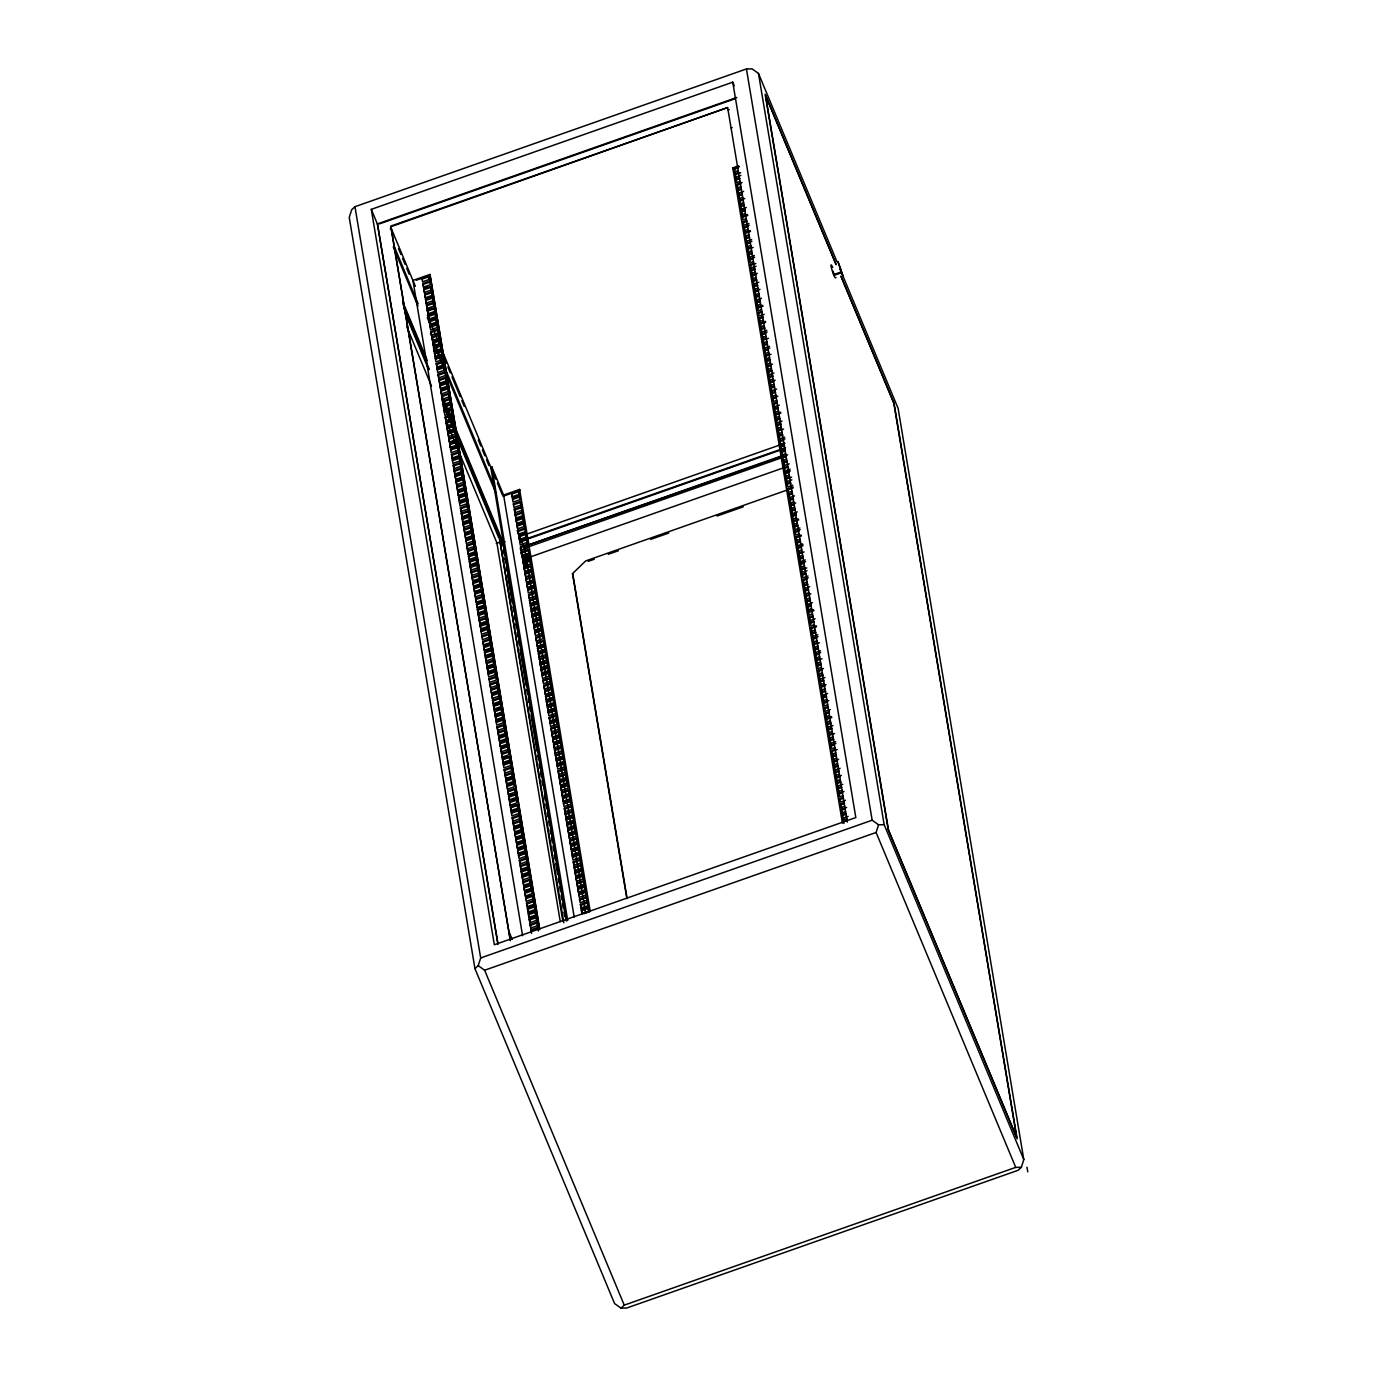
<?xml version="1.0" encoding="UTF-8"?>
<svg xmlns="http://www.w3.org/2000/svg" width="1377" height="1377" viewBox="0 0 1377 1377"><rect width="100%" height="100%" fill="white"/><g stroke="black" fill="none" stroke-linecap="round" stroke-linejoin="round"><path stroke-width="1.5" d="M840.263 269.617L898.097 408.332L1023.799 1159.589L1021.338 1167.283L1018.102 1170.295L626.621 1308.047L620.993 1308.15L614.59 1303.571L474.962 968.668L478.215 965.656L480.676 957.962L354.956 206.705L746.437 68.953L752.049 68.85L758.469 73.429L836.958 261.682M1021.338 1167.283L1015.727 1167.386L876.099 832.483L878.56 824.789L884.172 824.685L1023.799 1159.589M626.673 897.511L572.471 573.658L585.673 560.921L793.1 487.94M354.956 206.705L351.703 209.717L349.242 217.411L474.962 968.668M620.993 1308.15L624.246 1305.138L1015.727 1167.386M732.753 82.172L855.823 817.559L494.343 944.76L371.291 209.356L732.753 82.172L734.268 85.822M736.815 97.474L377.367 223.952L497.94 944.502M379.622 223.814L735.043 98.765M510.196 940.061L390.724 226.121L727.641 107.561L390.965 226.706L510.437 940.646M390.242 228.857L391.275 228.496L415.355 286.261M728.192 109.953L729.208 109.592M731.204 127.975L732.237 127.613M539.629 928.425L429.968 274.436L412.928 280.426L522.572 935.672M842.431 823.119L732.788 167.874L738.468 165.877M429.349 279.393L422.532 281.786L421.93 278.188L428.746 275.779L429.727 280.254L428.746 275.779M738.313 170.679L734.905 171.867L735.266 172.745L734.302 168.269L739.415 166.462M416.319 280.237L430.33 275.314M739.156 166.634L733.149 168.751L732.788 167.874M429.125 276.657L422.291 279.049L421.93 278.188M738.072 167.942L734.664 169.147L734.302 168.269M423.789 288L422.825 283.524L429.641 281.115L430.02 281.992L423.187 284.402L423.789 288L427.214 286.795M740.912 175.413L735.8 177.22L736.161 178.098L735.198 173.605L738.606 172.418M740.671 172.693L735.559 174.483L735.198 173.605M423.428 287.122L430.244 284.729L429.641 281.115M431.139 290.065L424.323 292.475L423.72 288.86L430.536 286.468L431.517 290.943L430.536 286.468M740.103 181.351L736.695 182.556L736.093 178.941L739.501 177.753M424.684 293.335L424.082 289.738L430.898 287.345M739.862 178.631L736.454 179.819L736.093 178.941M431.431 291.804L424.615 294.196L425.218 297.811L432.034 295.401L431.431 291.804L432.395 296.279L427.283 298.086M737.952 188.769L736.988 184.294L742.1 182.487M431.793 292.681L424.977 295.074L425.579 298.689M740.757 183.967L737.349 185.172L736.988 184.294M737.59 187.892L740.998 186.704M425.51 299.549L426.474 304.024L425.51 299.549L432.326 297.139L433.29 301.632M738.847 194.105L737.883 189.63L741.291 188.425M425.872 300.427L432.688 298.017M741.652 189.303L738.244 190.508L737.883 189.63M426.113 303.147L432.929 300.754L432.326 297.139M738.485 193.245L743.597 191.437M430.777 308.173L427.369 309.36L426.405 304.885L433.221 302.492L434.185 306.968M739.742 199.458L738.76 194.966L742.186 193.778M427.369 309.36L426.767 305.763L433.583 303.353M742.547 194.656L739.139 195.844L738.76 194.966M427.008 308.482L433.824 306.09L433.221 302.492M739.363 198.581L742.788 197.376M427.3 310.221L434.116 307.828L434.478 308.706L435.08 312.304L428.264 314.713L427.3 310.221L428.264 314.713M743.683 202.712L740.258 203.916L740.637 204.794L739.656 200.319L744.785 198.512M427.662 311.099L434.478 308.706M743.442 199.992L740.034 201.197L739.656 200.319M427.903 313.836L434.719 311.426L434.116 307.828M434.271 318.242L429.159 320.049L428.195 315.574L435.012 313.164L435.975 317.657L435.012 313.164M744.94 208.943L741.532 210.13L740.551 205.655L743.959 204.45M429.159 320.049L428.557 316.452L435.373 314.042M744.337 205.328L740.912 206.533L740.551 205.655M428.798 319.171L435.614 316.779M746.282 207.462L741.153 209.27L741.532 210.13M435.166 323.595L430.054 325.385L429.09 320.91L435.907 318.517L436.87 322.993L435.907 318.517M745.456 213.401L742.048 214.605L742.41 215.483L741.446 210.991L744.854 209.803M430.054 325.385L429.452 321.788L436.268 319.378M745.232 210.664L741.807 211.869L741.446 210.991M429.693 324.507L436.509 322.115M437.404 327.451L430.588 329.86L429.985 326.246L436.802 323.853L437.766 328.328L436.802 323.853M746.351 218.736L742.943 219.941L742.341 216.344L747.453 214.537M437.163 324.731L430.347 327.124L429.985 326.246M747.831 215.414L742.702 217.222L742.341 216.344M438.299 332.804L431.483 335.196L430.863 331.599L437.697 329.189L438.661 333.682L437.697 329.189M748.95 223.487L743.838 225.277L743.236 221.68L746.644 220.475M431.844 336.074L431.242 332.459L438.058 330.067M747.005 221.353L743.597 222.558L743.236 221.68M438.592 334.542L439.194 338.14L432.361 340.532L431.758 336.935L438.592 334.542L439.556 339.017L434.443 340.808M745.095 231.508L744.131 227.016L749.243 225.226M432.739 341.41L432.137 337.813L438.953 335.403M747.9 226.689L744.492 227.893L744.131 227.016M744.733 230.63L748.141 229.425M439.487 339.878L440.089 343.475L433.256 345.885L432.653 342.271L439.487 339.878L439.848 340.756L433.032 343.148L433.635 346.763M745.99 236.844L745.026 232.369L750.138 230.561M750.499 231.439L745.387 233.229L745.026 232.369M745.628 235.966L749.036 234.761M435.339 346.161L440.451 344.353M433.548 347.624L440.382 345.214L440.743 346.092L441.346 349.689L434.53 352.099L433.548 347.624L434.53 352.099M746.885 242.18L745.921 237.705L749.329 236.5M433.91 348.484L440.743 346.092M749.69 237.378L746.282 238.582L745.921 237.705M434.151 351.221L440.984 348.829L440.382 345.214M746.523 241.302L751.635 239.512M440.537 355.645L435.407 357.435L434.443 352.96L441.26 350.55L442.241 355.042M750.826 245.45L747.418 246.655L747.78 247.533L746.816 243.04L751.928 241.25M435.407 357.435L434.805 353.837L441.638 351.428M750.585 242.713L747.177 243.918L746.816 243.04M435.046 356.557L441.862 354.164L441.26 350.55M435.339 358.295L442.155 355.903L442.533 356.781L435.7 359.173L435.339 358.295L435.941 361.91L442.757 359.5L442.155 355.903M751.722 250.786L748.313 251.991L748.675 252.869L747.711 248.394L751.119 247.189M753.185 247.464L748.072 249.254L747.711 248.394M442.31 366.316L437.197 368.124L436.234 363.648L443.05 361.239L444.031 365.714M754.321 255.537L749.208 257.327L749.57 258.205L748.606 253.729L752.014 252.525M437.197 368.124L436.595 364.509L443.411 362.117M752.376 253.402L748.968 254.607L748.606 253.729M436.836 367.246L443.652 364.853L443.05 361.239M443.945 366.575L444.547 370.189L437.731 372.582L437.129 368.984L443.945 366.575L444.909 371.067M753.512 261.475L750.104 262.68L749.501 259.065L754.613 257.275M444.306 367.452L437.49 369.862L437.129 368.984M753.271 258.738L749.863 259.943L749.501 259.065M444.84 371.928L445.442 375.525L438.626 377.935L438.024 374.32L444.84 371.928L445.201 372.806L438.385 375.198L438.988 378.795M756.111 266.209L750.999 268.016L751.36 268.894L750.379 264.401L753.804 263.214M755.87 263.489L750.758 265.279L750.379 264.401M445.735 377.264L446.337 380.861L439.521 383.271L438.919 379.656L445.735 377.264L446.699 381.739L441.587 383.546M752.255 274.23L751.274 269.754L754.699 268.549M439.883 384.149L439.28 380.534L446.096 378.141M755.061 269.427L751.653 270.632L751.274 269.754M751.876 273.352L755.302 272.164M446.63 382.599L447.232 386.214L440.416 388.607L439.814 385.009L446.63 382.599L447.594 387.092L442.482 388.882M753.15 279.565L752.169 275.09L757.298 273.3M440.778 389.484L440.175 385.887L446.991 383.477M755.956 274.763L752.548 275.968L752.169 275.09M752.771 278.705L756.197 277.5M440.709 390.345L447.525 387.953L447.886 388.813L441.07 391.223L441.673 394.82L440.709 390.345L441.07 391.223M754.045 284.919L753.064 280.426L756.472 279.238M756.851 280.116L753.426 281.304L753.064 280.426M441.311 393.942L448.127 391.55L447.525 387.953M753.667 284.041L758.796 282.233M441.604 395.681L442.568 400.173L441.604 395.681L448.42 393.288L449.384 397.764M757.97 288.172L754.562 289.377L754.923 290.254L753.959 285.779L757.367 284.574M441.965 396.559L448.782 394.166M757.746 285.452L754.321 286.657L753.959 285.779M442.206 399.296L449.022 396.886L448.42 393.288M449.315 398.624L442.499 401.034L443.101 404.631L443.463 405.509L450.279 403.117L449.315 398.624L450.279 403.117M758.865 293.525L755.457 294.712L755.818 295.59L754.854 291.115L759.966 289.308M449.677 399.502L442.86 401.895L443.463 405.509M758.624 290.788L755.216 291.993L754.854 291.115M443.101 404.631L449.918 402.239M444.358 410.845L443.377 406.37L450.21 403.977L450.572 404.838L443.755 407.248L444.358 410.845L449.47 409.055M761.464 298.258L756.352 300.066L756.713 300.943L755.749 296.451L759.157 295.263M759.519 296.124L756.111 297.329L755.749 296.451M443.996 409.967L450.813 407.575L450.21 403.977M451.708 412.911L444.874 415.32L444.272 411.706L451.105 409.313L452.069 413.788L451.105 409.313M760.655 304.197L757.247 305.401L757.608 306.279L756.644 301.804L760.052 300.599M833.722 274.574L840.831 272.078L840.504 268.894L841.158 272.853L834.049 275.366L833.257 271.407M451.467 410.191L444.651 412.584L444.272 411.706M760.414 301.477L757.006 302.682L756.644 301.804M452 414.649L452.603 418.264L445.769 420.656L445.167 417.059L452 414.649L452.362 415.527L445.546 417.92L446.148 421.534M761.55 309.55L758.142 310.737L757.539 307.14L762.651 305.333M763.013 306.21L757.901 308.018L757.539 307.14M447.852 420.932L451.26 419.727M452.895 419.985L453.498 423.6L446.664 425.992L446.062 422.395L452.895 419.985L453.859 424.477L448.747 426.268M764.149 314.283L759.037 316.09L758.434 312.476L761.842 311.288M447.043 426.87L446.423 423.273L453.257 420.863M762.204 312.149L758.796 313.354L758.434 312.476M453.773 425.338L454.376 428.935L447.559 431.345L446.957 427.731L453.773 425.338L454.754 429.813L449.642 431.621M760.293 322.304L759.329 317.829L762.738 316.624M447.921 432.223L447.318 428.608L454.152 426.216M763.099 317.502L759.691 318.689L759.329 317.829M759.932 321.426L763.34 320.221M447.852 433.084L454.668 430.674L455.047 431.552L448.213 433.944L448.816 437.559L447.852 433.084L448.213 433.944M761.188 327.64L760.224 323.165L765.337 321.357M765.698 322.235L760.586 324.043L760.224 323.165M448.454 436.681L455.271 434.289L454.668 430.674M760.827 326.762L764.235 325.574M448.747 438.42L455.563 436.01L455.925 436.888L456.544 440.502L449.711 442.895L448.747 438.42L449.711 442.895M762.083 332.976L761.12 328.501L764.528 327.296M449.109 439.297L455.925 436.888M764.889 328.174L761.481 329.378L761.12 328.501M449.35 442.017L456.166 439.624L455.563 436.01M761.722 332.115L766.834 330.308M455.718 446.441L450.606 448.231L449.642 443.755L456.458 441.363L457.422 445.838L456.458 441.363M766.025 336.246L762.617 337.451L762.978 338.329L762.015 333.854L767.127 332.046M450.606 448.231L450.004 444.633L456.82 442.241M765.784 333.527L762.376 334.714L762.015 333.854M450.245 447.37L457.061 444.96M450.537 449.091L457.353 446.699L457.715 447.577L450.899 449.969L450.537 449.091L451.14 452.706L457.956 450.296L457.353 446.699M766.92 341.599L763.512 342.787L763.874 343.665L762.892 339.19L766.318 337.985M768.383 338.26L763.271 340.067L762.892 339.19M457.508 457.112L452.396 458.92L451.432 454.444L458.248 452.035L459.212 456.527L458.248 452.035M769.519 346.333L764.39 348.14L764.769 349.001L763.787 344.525L767.213 343.321M452.396 458.92L451.794 455.322L458.61 452.913M767.574 344.198L764.166 345.403L763.787 344.525M452.035 458.042L458.851 455.649M452.327 459.78L459.143 457.388L460.107 461.863L459.505 458.266L452.689 460.658L452.327 459.78L452.93 463.395L459.746 460.985M768.71 352.271L765.285 353.476L764.683 349.861L769.812 348.071M768.469 349.551L765.061 350.739L764.683 349.861M460.038 462.724L460.641 466.321L453.825 468.731L453.222 465.116L460.038 462.724L460.4 463.601L453.584 465.994L454.186 469.609M769.588 357.607L766.18 358.812L766.559 359.69L765.578 355.214L768.986 354.009M771.068 354.285L765.939 356.092L765.578 355.214M460.934 468.06L461.536 471.674L454.72 474.067L454.117 470.469L460.934 468.06L461.897 472.552L456.785 474.342M767.437 365.025L766.473 360.55L769.881 359.345M455.081 474.945L454.479 471.347L461.295 468.937M770.259 360.223L766.834 361.428L766.473 360.55M767.075 364.165L770.483 362.96M455.012 475.805L455.976 480.28L455.012 475.805L461.829 473.413L462.792 477.888L457.68 479.678M768.332 370.379L767.368 365.886L772.48 364.096M455.374 476.683L462.19 474.273M771.137 365.576L767.729 366.764L767.368 365.886M455.615 479.403L462.431 477.01L461.829 473.413M574.192 917.065L503.586 495.066L491.778 466.769L490.763 467.13L566.704 920.92M767.97 369.501L771.378 368.296M455.89 481.141L462.724 478.748L463.085 479.626L456.269 482.019L456.871 485.633L455.89 481.141L456.269 482.019M773.977 373.047L768.865 374.837L769.227 375.714L768.263 371.239L771.671 370.034M772.032 370.912L768.624 372.117L768.263 371.239M456.51 484.756L463.326 482.346L462.724 478.748M462.879 489.162L457.766 490.969L456.785 486.494L463.619 484.084L464.583 488.56L463.619 484.084M773.168 378.985L769.76 380.172L770.122 381.05L769.158 376.575L772.566 375.37M457.766 490.969L457.164 487.355L463.98 484.962M772.927 376.248L769.519 377.453L769.158 376.575M457.388 490.092L464.221 487.699M463.774 494.515L458.661 496.305L457.68 491.83L464.514 489.437L465.478 493.913L464.514 489.437M774.063 384.321L770.655 385.526L771.017 386.403L770.053 381.911L775.165 380.121M458.661 496.305L458.059 492.708L464.875 490.298M773.822 381.584L770.414 382.789L770.053 381.911M458.283 495.427L465.116 493.035M459.557 501.658L458.575 497.166L465.392 494.773L465.77 495.651L458.937 498.044L459.557 501.658L464.669 499.851M776.662 389.054L771.55 390.861L771.912 391.739L770.948 387.264L774.356 386.059M774.717 386.937L771.309 388.125L770.948 387.264M459.178 500.78L466.011 498.371L465.392 494.773M466.889 503.724L460.073 506.116L459.47 502.519L466.287 500.109L467.268 504.584L466.287 500.109M775.853 395.01L772.445 396.197L772.807 397.075L771.843 392.6L775.251 391.395M466.665 500.987L459.832 503.38L459.47 502.519M775.612 392.273L772.204 393.478L771.843 392.6M467.784 509.06L460.968 511.452L460.366 507.855L467.182 505.445L468.163 509.938L467.182 505.445M776.748 400.346L773.34 401.55L772.738 397.936L777.85 396.146M461.329 512.33L460.727 508.733L467.56 506.323M776.508 397.609L773.099 398.814L772.738 397.936M503.586 495.066L519.611 489.437L519.972 490.315L502.932 496.305M517.649 495.858L512.537 497.665L511.934 494.05L518.75 491.658L518.389 490.78L519.353 495.255L518.75 491.658M468.077 510.798L468.679 514.396L461.863 516.805L461.261 513.191L468.077 510.798L468.438 511.676L461.622 514.069L462.224 517.666M774.597 407.764L773.633 403.289L777.041 402.084M777.403 402.962L773.994 404.149L773.633 403.289M512.537 497.665L512.175 496.787L518.991 494.395M512.468 498.526L519.284 496.133L519.645 496.994L512.829 499.403L512.468 498.526L513.07 502.123L519.886 499.731L519.284 496.133M774.235 406.886L779.348 405.079M463.929 517.081L469.058 515.273L468.679 514.396M468.972 516.134L469.574 519.749L462.758 522.141L462.156 518.527L468.972 516.134L469.936 520.609L464.824 522.417M775.492 413.1L774.528 408.625L777.936 407.42M463.12 523.019L462.517 519.404L469.333 517.012M778.298 408.298L774.89 409.503L774.528 408.625M520.781 505.066L513.965 507.476L513.363 503.862L520.179 501.469L521.143 505.944L520.179 501.469M775.131 412.222L778.539 411.034M520.54 502.347L513.724 504.739L513.363 503.862M463.051 523.88L464.015 528.355L463.051 523.88L469.867 521.47L470.831 525.962M776.387 418.436L775.406 413.961L780.535 412.171M463.412 524.757L470.228 522.348M780.897 413.031L775.785 414.838L775.406 413.961M521.676 510.419L514.86 512.812L514.258 509.215L521.074 506.805L522.038 511.28L521.435 507.683L514.619 510.075L515.222 513.69M463.653 527.477L470.469 525.085L469.867 521.47M776.026 417.575L779.434 416.37M470.022 531.901L464.91 533.691L463.946 529.216L470.762 526.823L471.726 531.298M782.033 421.104L776.903 422.911L777.282 423.789L776.301 419.296L779.726 418.109M464.91 533.691L464.307 530.093L471.123 527.701M780.088 418.987L776.68 420.174L776.301 419.296M521.969 512.141L522.572 515.755L515.755 518.148L515.153 514.55L521.969 512.141L522.331 513.019L515.514 515.428L516.117 519.026M464.548 532.83L471.364 530.42L470.762 526.823M470.917 537.237L465.805 539.044L464.841 534.551L471.657 532.159L472.621 536.634L471.657 532.159M781.224 427.059L777.798 428.247L778.177 429.125L777.196 424.65L780.604 423.445M465.805 539.044L465.202 535.429L472.018 533.037M780.983 424.323L777.575 425.527L777.196 424.65M517.821 518.423L522.933 516.633M516.048 519.886L517.012 524.362L516.048 519.886L522.864 517.494L523.828 521.969L518.716 523.776M465.443 538.166L472.259 535.756M516.409 520.764L523.226 518.372M473.154 541.109L466.338 543.502L465.736 539.904L472.552 537.495L473.516 541.987L472.552 537.495M782.102 432.395L778.693 433.6L779.072 434.461L778.091 429.985L781.499 428.781M472.913 538.373L466.097 540.782L465.736 539.904M783.582 429.056L778.453 430.863L778.091 429.985M516.65 523.501L523.467 521.091L522.864 517.494M516.943 525.222L517.907 529.715L516.943 525.222L523.759 522.83L524.723 527.305M517.304 526.1L524.121 523.708M466.631 545.24L467.595 549.716L466.631 545.24L473.447 542.848L474.411 547.323L473.447 542.848M784.701 437.129L779.589 438.936L779.95 439.814L778.986 435.321L782.394 434.134M466.992 546.118L473.808 543.708M782.773 435.012L779.348 436.199L778.986 435.321M517.545 528.837L524.362 526.444L523.759 522.83M518.802 535.051L517.821 530.575L524.654 528.166L525.016 529.043L518.2 531.453L518.802 535.051L525.618 532.658M562.78 920.852L499.283 537.168L441.673 398.969M467.233 548.838L474.049 546.445M474.945 551.781L468.128 554.191L467.526 550.576L474.342 548.184L475.306 552.659L474.342 548.184M783.892 443.067L780.484 444.272L779.881 440.674L784.993 438.867M468.49 555.069L467.887 551.454L474.704 549.062M783.651 440.347L780.243 441.552L779.881 440.674M518.44 534.173L525.257 531.78L524.654 528.166M496.219 543.416L500.006 542.073M524.809 538.596L519.697 540.386L518.716 535.911L525.549 533.519L526.513 537.994L525.549 533.519M501.021 543.089L505.066 541.66M519.697 540.386L519.095 536.789L784.993 443.17M470.194 554.466L473.602 553.261M475.237 553.52L475.84 557.134L469.023 559.527L468.404 555.929L475.237 553.52L476.201 558.012L471.089 559.802M784.787 448.42L781.379 449.608L781.74 450.486L780.776 446.01L784.184 444.805M469.385 560.405L468.782 556.807L475.599 554.397M784.546 445.683L781.138 446.888L780.776 446.01M519.318 539.526L526.152 537.116M523.036 540.008L785.544 447.628M527.047 542.452L520.213 544.862L519.611 541.247L526.444 538.855L527.408 543.33L526.444 538.855M527.305 539.164L783.771 448.919M526.806 539.732L519.99 542.125L519.611 541.247M476.132 558.873L476.735 562.47L469.901 564.863L469.299 561.265L476.132 558.873L477.096 563.348L471.984 565.138M782.635 455.839L781.671 451.346L785.079 450.159M470.28 565.74L469.677 562.143L476.494 559.733M785.441 451.019L782.033 452.224L781.671 451.346M520.506 546.6L527.339 544.19L527.701 545.068L520.867 547.478L521.487 551.075L520.506 546.6L520.867 547.478M782.274 454.961L785.682 453.756M523.914 546.566L780.811 456.166M780.742 456.854L524.276 546.428L585.604 912.934M470.194 566.601L471.175 571.094L470.194 566.601L477.027 564.209L477.991 568.684M783.53 461.175L782.566 456.699L787.678 454.892M523.553 548.597L785.974 456.269M470.573 567.479L477.389 565.086M786.336 456.372L782.928 457.56L782.566 456.699M521.108 550.198L527.942 547.805L527.339 544.19M528.82 553.141L522.003 555.533L521.401 551.936L528.217 549.543L529.198 554.019L528.217 549.543M470.796 570.216L477.63 567.806L477.027 564.209M783.169 460.297L786.577 459.092M522.365 556.411L521.763 552.814L528.596 550.404M471.089 571.954L477.905 569.544L478.284 570.422L471.45 572.815L472.07 576.429L471.089 571.954L471.45 572.815M789.176 463.842L784.064 465.633L784.425 466.51L783.461 462.035L786.869 460.83M787.231 461.708L783.823 462.913L783.461 462.035M524.086 555.809L527.494 554.621M529.112 554.879L529.715 558.477L522.899 560.887L522.296 557.272L529.112 554.879L530.093 559.355L524.964 561.162M471.691 575.552L478.525 573.159L477.905 569.544M523.26 561.764L522.658 558.15L529.491 555.757M478.077 579.975L472.948 581.765L471.984 577.29L478.8 574.88L479.781 579.373L478.8 574.88M525.446 558.649L787.851 466.304M472.948 581.765L472.345 578.168L479.179 575.758M788.126 467.044L784.718 468.249L784.356 467.371L785.32 471.863L788.728 470.659M530.61 563.83L523.794 566.222L523.191 562.625L530.007 560.215L530.988 564.708L530.007 560.215M472.586 580.887L479.403 578.495M790.071 469.178L784.959 470.986L785.32 471.863M524.155 567.1L523.553 563.503L530.369 561.093M478.972 585.311L473.843 587.101L472.879 582.626L479.695 580.233L480.676 584.709L479.695 580.233M789.262 475.117L785.854 476.322L786.215 477.199L785.251 472.724L790.364 470.917M473.843 587.101L473.24 583.504L480.074 581.111M789.021 472.397L785.613 473.585L785.251 472.724M524.086 567.961L530.902 565.568L531.264 566.429L531.866 570.044L525.05 572.436L524.086 567.961L525.05 572.436M473.481 586.241L480.298 583.831M524.448 568.839L531.264 566.429M474.738 592.454L473.774 587.979L480.59 585.569L480.952 586.447L474.136 588.84L474.738 592.454L479.85 590.647M791.861 479.867L786.749 481.657L787.11 482.535L786.147 478.06L789.555 476.855M791.62 477.13L786.508 478.938L786.147 478.06M524.689 571.558L531.505 569.166L530.902 565.568M524.981 573.297L525.945 577.789L524.981 573.297L531.797 570.904L532.761 575.379M474.377 591.576L481.193 589.184L480.59 585.569M525.343 574.175L532.159 571.782M482.088 594.52L475.272 596.912L474.669 593.315L481.485 590.905L482.449 595.398L481.485 590.905M792.756 485.203L787.644 487.01L787.042 483.396L790.45 482.191M475.633 597.79L475.031 594.193L481.847 591.783M790.811 483.069L787.403 484.274L787.042 483.396M525.584 576.911L532.4 574.502L531.797 570.904M531.952 581.318L526.84 583.125L525.876 578.65L532.692 576.24L533.656 580.715L532.692 576.24M526.84 583.125L526.238 579.51L533.054 577.118M482.38 596.258L482.983 599.856L476.167 602.265L475.564 598.651L482.38 596.258L483.344 600.733L478.232 602.541M791.947 491.141L788.539 492.346L787.919 488.749L793.049 486.942M476.528 603.126L475.926 599.529L482.742 597.136M526.479 582.247L533.295 579.855M588.168 561.386L594.21 559.269M608.307 554.294L618.376 550.748M650.598 539.423L668.723 533.037M717.056 516.031L743.236 506.822M532.847 586.671L527.735 588.461L526.771 583.986L533.587 581.576L534.551 586.068L533.587 581.576M527.735 588.461L527.133 584.864L533.949 582.454M483.275 601.594L483.878 605.192L477.062 607.601L476.459 603.987L483.275 601.594L484.239 606.069L479.127 607.877M789.796 498.56L788.814 494.085L792.24 492.88M477.423 608.479L476.821 604.864L483.637 602.472M792.601 493.758L789.193 494.963L788.814 494.085M527.374 587.583L534.19 585.191M535.085 590.526L528.269 592.936L527.666 589.322L534.483 586.929L535.446 591.404L534.483 586.929M789.417 497.682L794.546 495.892M534.844 587.807L528.028 590.199L527.666 589.322M477.354 609.34L478.318 613.815L477.354 609.34L484.17 606.93L485.134 611.422L480.022 613.213M790.691 503.896L789.71 499.421L793.118 498.216M477.716 610.218L484.532 607.808M793.496 499.094L790.088 500.299L789.71 499.421M535.98 595.88L529.164 598.272L528.561 594.675L535.378 592.265L536.341 596.74L535.378 592.265M477.957 612.937L484.773 610.545L484.17 606.93M790.312 503.035L793.72 501.83M529.525 599.15L528.923 595.535L535.739 593.143M478.249 614.676L479.213 619.151L478.249 614.676L485.065 612.283L486.029 616.758M791.586 509.249L790.605 504.757L795.717 502.966M478.611 615.553L485.427 613.144M794.391 504.447L790.966 505.634L790.605 504.757M536.273 597.601L536.875 601.215L530.059 603.608L529.457 600.011L536.273 597.601L537.237 602.093L532.124 603.883M478.852 618.29L485.668 615.88L485.065 612.283M791.207 508.371L794.615 507.166M530.42 604.486L529.818 600.888L536.634 598.479M485.22 622.697L480.108 624.504L479.144 620.011L485.961 617.619L486.924 622.094L485.961 617.619M795.889 513.38L792.463 514.585L791.5 510.11L794.908 508.905M480.108 624.504L479.506 620.889L486.322 618.497M795.286 509.783L791.861 510.987L791.5 510.11M537.168 602.954L537.77 606.551L530.954 608.961L530.334 605.346L537.168 602.954L538.132 607.429L533.019 609.236M479.747 623.626L486.563 621.216M797.214 511.917L792.102 513.707L792.463 514.585M531.315 609.822L530.713 606.224L537.529 603.832M486.115 628.032L481.003 629.84L480.039 625.365L486.856 622.955L487.819 627.447L486.856 622.955M796.405 517.855L792.997 519.043L793.359 519.921L792.395 515.446L795.803 514.241M481.003 629.84L480.401 626.242L487.217 623.833M796.164 515.118L792.756 516.323L792.395 515.446M531.229 610.682L532.21 615.175L531.229 610.682L538.063 608.29L539.027 612.765L533.915 614.572M480.642 628.962L487.458 626.569M531.608 611.56L538.424 609.168M488.353 631.905L481.537 634.298L480.917 630.7L487.751 628.308L488.715 632.783L487.751 628.308M797.3 523.191L793.892 524.396L794.254 525.274L793.29 520.781L798.402 518.991M488.112 629.169L481.296 631.578L480.917 630.7M798.763 519.869L793.651 521.659L793.29 520.781M531.832 614.297L538.665 611.887L538.063 608.29M532.124 616.035L533.106 620.511L532.124 616.035L538.958 613.626L539.922 618.118M532.503 616.913L539.319 614.503M489.248 637.241L482.415 639.651L481.812 636.036L488.646 633.644L489.61 638.119L488.646 633.644M799.899 527.942L794.787 529.732L795.149 530.61L794.185 526.134L797.593 524.93M489.007 634.522L482.191 636.914L481.812 636.036M797.954 525.807L794.546 527.012L794.185 526.134M532.727 619.633L539.56 617.24L538.958 613.626M534.001 625.846L533.019 621.371L539.853 618.979L540.214 619.857L533.381 622.249L534.001 625.846L539.113 624.056M490.143 642.594L483.31 644.987L482.707 641.389L489.541 638.98L490.505 643.455L489.541 638.98M799.09 533.88L795.682 535.068L795.08 531.47L800.192 529.663M483.688 645.865L483.086 642.25L489.902 639.857M798.849 531.143L795.441 532.348L795.08 531.47M533.622 624.986L540.455 622.576L539.853 618.979M540.008 629.392L534.878 631.2L533.915 626.707L540.731 624.315L541.712 628.79L540.731 624.315M534.878 631.2L534.276 627.585L541.109 625.192M485.392 645.262L488.801 644.057M490.419 644.333L491.038 647.93L484.205 650.323L483.602 646.725L490.419 644.333L491.4 648.808L486.288 650.598M796.939 541.299L795.975 536.806L801.087 535.016M484.566 651.201L483.964 647.603L490.797 645.193M801.448 535.894L796.336 537.684L795.975 536.806M534.517 630.322L541.333 627.912M542.228 633.265L535.412 635.658L534.81 632.06L541.626 629.65L542.607 634.143L541.626 629.65M796.577 540.421L799.985 539.216M542.004 630.528L535.171 632.938L534.81 632.06M484.497 652.061L485.461 656.554L484.497 652.061L491.314 649.669L492.295 654.144L487.165 655.951M797.834 546.635L796.87 542.159L800.278 540.954M484.859 652.939L491.692 650.546M800.639 541.832L797.231 543.02L796.87 542.159M542.521 635.004L543.123 638.601L536.307 640.993L535.705 637.396L542.521 635.004L542.882 635.864L536.066 638.274L536.669 641.871M485.1 655.676L491.916 653.266L491.314 649.669M797.472 545.757L802.584 543.949M799.538 546.032L802.946 544.827M485.392 657.414L486.356 661.889L485.392 657.414L492.209 655.004L493.19 659.48M798.729 551.97L797.765 547.495L802.877 545.688M485.754 658.275L492.587 655.882M801.534 547.168L798.126 548.373L797.765 547.495M543.416 640.339L544.018 643.937L537.202 646.347L536.6 642.732L543.416 640.339L544.38 644.815L539.268 646.622M485.995 661.012L492.811 658.619L492.209 655.004M798.367 551.093L801.775 549.905M537.564 647.224L536.961 643.61L543.777 641.217M487.251 667.225L486.288 662.75L493.104 660.34L493.465 661.218L486.649 663.628L487.251 667.225L494.085 664.833M802.671 555.241L799.262 556.446L799.624 557.324L798.66 552.831L802.068 551.643M804.134 551.919L799.021 553.709L798.66 552.831M544.311 645.675L544.913 649.29L538.097 651.682L537.495 648.085L544.311 645.675L545.275 650.151L540.163 651.958M486.89 666.348L493.706 663.955L493.104 660.34M538.459 652.56L537.856 648.946L544.672 646.553M493.259 670.771L488.147 672.561L487.183 668.086L493.999 665.693L494.963 670.169L493.999 665.693M805.27 559.974L800.157 561.782L800.519 562.659L799.555 558.184L802.963 556.979M488.147 672.561L487.544 668.964L494.36 666.571M803.325 557.857L799.917 559.045L799.555 558.184M538.39 653.421L539.354 657.896L538.39 653.421L545.206 651.028L546.17 655.504M487.785 671.701L494.601 669.291M538.751 654.299L545.567 651.889M495.496 674.627L488.68 677.036L488.078 673.422L494.894 671.029L495.858 675.505L494.894 671.029M804.461 565.93L801.053 567.117L801.414 567.995L800.433 563.52L805.562 561.713M495.255 671.907L488.439 674.3L488.078 673.422M804.22 563.193L800.812 564.398L800.433 563.52M538.992 657.018L545.808 654.626L545.206 651.028M543.657 662.044L540.249 663.249L539.285 658.757L546.101 656.364L547.065 660.84M540.249 663.249L539.646 659.635L546.462 657.242M488.973 678.775L495.789 676.365L496.15 677.243L489.334 679.653L488.973 678.775L489.575 682.372L496.391 679.98L495.789 676.365M807.06 570.663L801.93 572.471L802.309 573.331L801.328 568.856L804.753 567.651M806.819 567.926L801.707 569.734L801.328 568.856M539.887 662.371L546.703 659.962L546.101 656.364M540.18 664.11L546.996 661.7L547.357 662.578L547.96 666.175L541.144 668.585L540.18 664.11L541.144 668.585M540.541 664.971L547.357 662.578M497.286 685.316L490.47 687.725L489.868 684.111L496.684 681.718L497.648 686.194L496.684 681.718M807.955 575.999L802.825 577.806L802.223 574.192L805.631 573.004M490.832 688.586L490.229 684.989L497.045 682.596M806.01 573.882L802.602 575.07L802.223 574.192M540.782 667.707L547.598 665.315L546.996 661.7M547.151 672.131L542.039 673.921L541.075 669.446L547.891 667.036L548.855 671.528L547.891 667.036M542.039 673.921L541.436 670.324L548.253 667.914M497.579 687.054L498.181 690.652L491.365 693.061L490.763 689.447L497.579 687.054L498.543 691.529L493.431 693.337M804.082 584.02L803.118 579.545L808.23 577.738M491.727 693.939L491.124 690.325L497.94 687.932M806.905 579.218L803.48 580.423L803.118 579.545M541.677 673.043L548.494 670.651M549.389 675.987L542.572 678.396L541.97 674.782L548.786 672.389L549.75 676.864L548.786 672.389M803.72 583.142L807.129 581.937M549.148 673.267L542.331 675.659L541.97 674.782M498.474 692.39L499.076 696.005L492.26 698.397L491.658 694.8L498.474 692.39L499.438 696.882M804.977 589.356L804.013 584.881L807.421 583.676M492.622 699.275L492.019 695.678L498.835 693.268M807.783 584.554L804.375 585.759L804.013 584.881M550.284 681.322L543.467 683.732L542.848 680.118L549.681 677.725L550.645 682.2L549.681 677.725M804.616 588.495L809.728 586.688M550.043 678.603L543.226 680.995L542.848 680.118M492.553 700.136L499.369 697.743L499.731 698.604L500.333 702.218L493.517 704.611L492.553 700.136L493.517 704.611M805.872 594.709L804.908 590.217L808.316 589.029M492.914 701.013L499.731 698.604M808.678 589.907L805.27 591.094L804.908 590.217M551.179 686.675L544.345 689.068L543.743 685.471L550.576 683.061L551.54 687.553L550.576 683.061M493.155 703.733L499.971 701.341L499.369 697.743M805.511 593.831L808.919 592.626M544.724 689.946L544.122 686.348L550.938 683.939M493.431 705.472L500.264 703.079L500.626 703.957L501.228 707.554L494.412 709.964L493.431 705.472L494.412 709.964M809.814 597.962L806.406 599.167L806.767 600.045L805.803 595.57L810.915 593.762M493.809 706.349L500.626 703.957M809.573 595.243L806.165 596.448L805.803 595.57M551.471 688.414L552.074 692.011L545.24 694.421L544.638 690.806L551.471 688.414L552.435 692.889L547.323 694.697M494.05 709.086L500.867 706.676L500.264 703.079M545.619 695.282L545.017 691.684L551.833 689.292M500.419 713.493L495.307 715.3L494.326 710.825L501.159 708.415L502.123 712.907L501.159 708.415M811.07 604.193L807.662 605.381L806.698 600.906L810.106 599.701M495.307 715.3L494.704 711.702L501.521 709.293M810.468 600.579L807.06 601.783L806.698 600.906M545.533 696.142L552.349 693.75L552.728 694.628L545.894 697.02L546.514 700.635L545.533 696.142L545.894 697.02M494.928 714.422L501.762 712.029M812.413 602.713L807.301 604.503L807.662 605.381M501.314 718.846L496.202 720.636L495.221 716.16L502.054 713.768L503.018 718.243L502.054 713.768M811.604 608.651L808.196 609.856L808.557 610.734L807.593 606.241L811.001 605.054M496.202 720.636L495.6 717.038L502.416 714.629M811.363 605.914L807.955 607.119L807.593 606.241M546.135 699.757L552.969 697.347L552.349 693.75M548.218 700.032L553.33 698.225M546.428 701.495L553.244 699.086L553.623 699.964L554.225 703.578L547.392 705.971L546.428 701.495L547.392 705.971M495.823 719.758L502.657 717.365M546.789 702.373L553.623 699.964M503.552 722.701L496.718 725.111L496.116 721.496L502.932 719.104L503.913 723.579L502.932 719.104M812.499 613.987L809.091 615.192L808.488 611.595L813.6 609.787M503.311 719.982L496.477 722.374L496.116 721.496M813.962 610.665L808.85 612.455L808.488 611.595M547.03 705.093L553.847 702.7L553.244 699.086M553.416 709.516L548.287 711.307L547.323 706.831L554.139 704.439L555.12 708.914M548.287 711.307L547.685 707.709L554.518 705.299M504.43 728.054L497.613 730.447L497.011 726.849L503.827 724.44L504.808 728.915L503.827 724.44M815.098 618.738L809.986 620.528L810.347 621.406L809.383 616.93L812.791 615.726M497.975 731.325L497.372 727.71L504.206 725.318M813.153 616.603L809.745 617.808L809.383 616.93M547.926 710.429L554.742 708.036L554.139 704.439M548.218 712.167L555.034 709.775L555.396 710.652L548.58 713.045L548.218 712.167L548.821 715.782L555.637 713.372L555.034 709.775M504.722 729.776L505.325 733.39L498.508 735.783L497.906 732.185L504.722 729.776L505.703 734.268L500.574 736.058M814.289 624.676L810.881 625.881L810.278 622.266L813.687 621.079M498.87 736.661L498.267 733.063L505.101 730.653M814.048 621.939L810.64 623.144L810.278 622.266M555.189 720.188L550.077 721.996L549.113 717.52L555.929 715.111L556.893 719.603L555.929 715.111M550.077 721.996L549.475 718.398L556.291 715.988M505.617 735.129L506.22 738.726L499.403 741.136L498.801 737.521L505.617 735.129L505.979 736.006L499.162 738.399L499.765 741.996M812.137 632.095L811.173 627.619L816.286 625.812M816.647 626.69L811.535 628.48L811.173 627.619M549.716 721.118L556.532 718.725M557.427 724.061L550.611 726.454L550.008 722.856L556.824 720.464L557.788 724.939L556.824 720.464M811.776 631.217L815.184 630.012M557.186 721.324L550.37 723.734L550.008 722.856M501.469 741.411L506.598 739.604L506.22 738.726M499.696 742.874L500.66 747.35L499.696 742.874L506.512 740.465L507.476 744.94L502.364 746.747M813.032 637.431L812.069 632.955L815.477 631.75M500.058 743.735L506.874 741.342M815.838 632.628L812.43 633.833L812.069 632.955M557.719 725.799L558.322 729.397L551.506 731.807L550.903 728.192L557.719 725.799L558.081 726.677L551.265 729.07L551.867 732.684M500.299 746.472L507.115 744.079L506.512 740.465M812.671 636.553L817.783 634.763M500.591 748.21L501.555 752.685L500.591 748.21L507.407 745.8L508.371 750.293M816.974 640.701L813.566 641.906L813.927 642.766L812.946 638.291L818.076 636.501M500.953 749.088L507.769 746.678M816.733 637.964L813.325 639.169L812.946 638.291M558.614 731.135L559.217 734.75L552.401 737.143L551.798 733.545L558.614 731.135L559.578 735.611L554.466 737.418M501.194 751.808L508.01 749.415L507.407 745.8M552.762 738.02L552.16 734.406L558.976 732.013M502.45 758.021L501.486 753.546L508.302 751.153L508.664 752.031L501.848 754.424L502.45 758.021L507.562 756.231M817.869 646.037L814.444 647.242L814.823 648.119L813.841 643.627L817.267 642.439M819.332 642.715L814.22 644.505L813.841 643.627M559.51 736.488L560.112 740.086L553.296 742.478L552.693 738.881L559.51 736.488L560.473 740.964L555.361 742.754M502.089 757.161L508.905 754.751L508.302 751.153M553.657 743.356L553.055 739.759L559.871 737.349M508.457 761.567L503.345 763.374L502.381 758.882L509.197 756.489L510.161 760.965L509.197 756.489M820.468 650.787L815.339 652.578L815.718 653.455L814.736 648.98L818.145 647.775M503.345 763.374L502.743 759.76L509.559 757.367M818.523 648.653L815.115 649.858L814.736 648.98M553.588 744.217L554.552 748.692L553.588 744.217L560.405 741.824L561.368 746.3M502.984 762.497L509.8 760.087M553.95 745.095L560.766 742.702M510.695 765.44L503.879 767.832L503.276 764.235L510.092 761.825L511.056 766.318L510.092 761.825M819.642 656.726L816.234 657.931L816.595 658.791L815.632 654.316L820.744 652.526M510.454 762.703L503.638 765.113L503.276 764.235M819.418 653.989L815.993 655.194L815.632 654.316M554.191 747.831L561.007 745.422L560.405 741.824M554.483 749.57L555.447 754.045L554.483 749.57L561.3 747.16L562.264 751.635M554.845 750.431L561.661 748.038M510.987 767.178L511.59 770.776L504.774 773.168L504.171 769.571L510.987 767.178L511.349 768.039L504.533 770.449L505.135 774.046M820.537 662.062L817.129 663.266L817.49 664.144L816.527 659.652L819.935 658.464M822.017 658.74L816.888 660.53L816.527 659.652M555.086 753.167L561.902 750.775L561.3 747.16M555.361 754.906L562.195 752.496L562.556 753.374L563.159 756.989L556.342 759.381L555.361 754.906L556.342 759.381M555.74 755.784L562.556 753.374M511.883 772.514L512.485 776.112L505.669 778.521L505.066 774.907L511.883 772.514L512.846 776.989L507.734 778.797M821.432 667.397L818.024 668.602L817.422 665.005L820.83 663.8M506.03 779.399L505.428 775.785L512.244 773.392M821.191 664.678L817.783 665.883L817.422 665.005M555.981 758.503L562.797 756.111L562.195 752.496M562.35 762.927L557.237 764.717L556.256 760.242L563.09 757.849L564.054 762.324L563.09 757.849M557.237 764.717L556.635 761.12L563.451 758.727M513.38 781.465L506.564 783.857L505.944 780.26L512.778 777.85L513.741 782.343L508.629 784.133M819.281 674.816L818.317 670.341L823.429 668.551M506.925 784.735L506.323 781.138L513.139 778.728L513.741 782.343M822.086 670.014L818.678 671.219L818.317 670.341M556.859 763.856L563.692 761.447M564.587 766.782L557.754 769.192L557.151 765.578L563.985 763.185L564.949 767.66L563.985 763.185M818.919 673.955L822.327 672.751M564.346 764.063L557.53 766.455L557.151 765.578M506.839 785.596L513.673 783.203L514.034 784.064L507.218 786.474L507.82 790.071L506.839 785.596L507.218 786.474M824.926 677.484L819.814 679.291L820.176 680.169L819.212 675.677L822.62 674.489M822.981 675.35L819.573 676.555L819.212 675.677M565.482 772.136L558.649 774.528L558.046 770.931L564.863 768.521L565.844 773.013L564.863 768.521M507.442 789.193L514.275 786.801L513.673 783.203M559.028 775.406L558.408 771.808L565.241 769.399M512.124 794.219L508.715 795.424L507.734 790.932L514.568 788.539L515.532 793.014M821.071 685.505L820.107 681.03L823.515 679.825M508.715 795.424L508.113 791.809L514.929 789.417M823.876 680.703L820.468 681.908L820.107 681.03M565.758 773.874L566.36 777.471L559.544 779.864L558.942 776.267L565.758 773.874L566.739 778.349L561.609 780.139M508.337 794.546L515.17 792.136L514.568 788.539M820.709 684.627L824.117 683.422M559.905 780.742L559.303 777.144L566.136 774.735M508.629 796.285L515.446 793.875L515.824 794.753L516.427 798.367L509.593 800.76L508.629 796.285L509.593 800.76M825.012 688.775L821.604 689.963L821.966 690.841L821.002 686.366L826.114 684.558M508.991 797.145L515.824 794.753M824.771 686.039L821.363 687.243L821.002 686.366M566.653 779.21L567.255 782.807L560.439 785.217L559.837 781.602L566.653 779.21L567.634 783.685L562.505 785.492M509.232 799.882L516.065 797.49L515.446 793.875M560.8 786.095L560.198 782.48L567.031 780.088M510.488 806.096L509.524 801.621L516.341 799.211L516.719 800.089L509.886 802.498L510.488 806.096L515.618 804.306M826.269 694.989L822.861 696.194L821.897 691.702L825.305 690.514M825.666 691.374L822.258 692.579L821.897 691.702M560.732 786.955L567.548 784.546L567.909 785.424L561.093 787.833L561.696 791.431L560.732 786.955L561.093 787.833M510.127 805.218L516.943 802.825L516.341 799.211M827.611 693.509L822.499 695.316L822.861 696.194M516.513 809.642L511.383 811.449L510.419 806.956L517.236 804.564L518.217 809.039L517.236 804.564M826.802 699.447L823.394 700.652L823.756 701.53L822.792 697.055L826.2 695.85M511.383 811.449L510.781 807.834L517.614 805.442M826.561 696.728L823.153 697.915L822.792 697.055M561.334 790.553L568.15 788.16L567.548 784.546M561.627 792.291L568.443 789.899L568.804 790.759L569.407 794.374L562.591 796.767L561.627 792.291L562.591 796.767M511.022 810.571L517.838 808.161M561.988 793.169L568.804 790.759M518.733 813.514L511.917 815.907L511.315 812.31L518.131 809.9L519.112 814.375L518.131 809.9M827.697 704.8L824.289 705.988L823.687 702.39L828.799 700.583M518.492 810.778L511.676 813.17L511.315 812.31M827.457 702.063L824.048 703.268L823.687 702.39M562.229 795.889L569.045 793.496L568.443 789.899M568.598 800.312L563.486 802.12L562.522 797.627L569.338 795.235L570.302 799.71L569.338 795.235M563.486 802.12L562.883 798.505L569.699 796.113M519.026 815.236L519.628 818.85L512.812 821.243L512.21 817.645L519.026 815.236L519.387 816.113L512.571 818.523L513.173 822.121M830.297 709.534L825.184 711.341L824.582 707.726L827.99 706.539M828.352 707.399L824.943 708.604L824.582 707.726M563.124 801.242L569.94 798.832M563.417 802.98L570.233 800.571L570.594 801.448L563.778 803.841L563.417 802.98L564.019 806.578L570.835 804.185L570.233 800.571M519.921 820.589L520.523 824.186L513.707 826.596L513.105 822.981L519.921 820.589L520.885 825.064L515.773 826.871M826.441 717.555L825.46 713.079L828.885 711.875M514.069 827.457L513.466 823.859L520.282 821.467M829.247 712.752L825.839 713.94L825.46 713.079M564.312 808.316L565.276 812.791L564.312 808.316L571.128 805.924L572.092 810.399L571.128 805.924M826.08 716.677L829.488 715.472M564.673 809.194L571.489 806.784M514 828.334L514.964 832.81L514 828.334L520.816 825.925L521.78 830.4L516.668 832.207M827.336 722.891L826.355 718.415L831.484 716.608M514.361 829.195L521.177 826.802M831.846 717.486L826.734 719.293L826.355 718.415M564.914 811.914L571.73 809.521M572.625 814.857L565.809 817.267L565.207 813.652L572.023 811.26L572.987 815.735L572.384 812.137L565.568 814.53L566.171 818.145M514.602 831.932L521.418 829.539L520.816 825.925M826.957 722.013L830.383 720.825M514.895 833.67L521.711 831.26L522.072 832.138L522.675 835.753L515.859 838.145L514.895 833.67L515.859 838.145M828.231 728.226L827.25 723.751L830.658 722.546M515.256 834.548L522.072 832.138M831.037 723.424L827.629 724.629L827.25 723.751M567.875 817.542L571.283 816.337M572.918 816.595L573.52 820.21L566.704 822.603L566.102 819.005L572.918 816.595L573.28 817.473L566.463 819.866L567.066 823.48M515.497 837.268L522.313 834.875L521.711 831.26M827.852 727.366L832.982 725.559M521.866 841.691L516.754 843.481L515.79 839.006L522.606 836.614L523.57 841.089L522.606 836.614M832.156 731.497L828.747 732.702L829.109 733.58L828.145 729.087L831.553 727.899M516.754 843.481L516.151 839.884L522.967 837.491M831.932 728.777L828.506 729.965L828.145 729.087M568.77 822.878L573.882 821.071M573.813 821.931L574.416 825.546L567.599 827.938L566.997 824.341L573.813 821.931L574.777 826.424L569.665 828.214M516.392 842.621L523.208 840.211M567.961 828.816L567.358 825.219L574.175 822.809M522.761 847.027L517.649 848.834L516.685 844.342L523.501 841.949L524.465 846.425L523.501 841.949M833.051 736.85L829.642 738.038L830.004 738.915L829.04 734.44L832.448 733.235M517.649 848.834L517.046 845.22L523.862 842.827M834.531 733.511L829.402 735.318L829.04 734.44M567.875 829.677L568.856 834.152L567.875 829.677L574.708 827.284L575.672 831.76L570.56 833.567M517.287 847.957L524.103 845.547M568.253 830.555L575.07 828.162M523.656 852.363L518.544 854.17L517.58 849.695L524.396 847.285L525.36 851.778L524.396 847.285M835.65 741.583L830.538 743.391L830.899 744.251L829.935 739.776L833.343 738.571M518.544 854.17L517.941 850.573L524.757 848.163M833.705 739.449L830.297 740.654L829.935 739.776M568.494 833.292L575.311 830.882L574.708 827.284M568.77 835.03L575.603 832.62L575.965 833.498L569.149 835.891L569.751 839.505L568.77 835.03L569.149 835.891M518.182 853.292L524.998 850.9M525.894 856.236L519.06 858.628L518.458 855.031L525.291 852.638L526.255 857.114L525.291 852.638M834.841 747.522L831.433 748.727L830.83 745.112L835.942 743.322M525.653 853.499L518.836 855.909L518.458 855.031M834.6 744.802L831.192 745.99L830.83 745.112M569.372 838.627L576.206 836.235L575.603 832.62M575.758 843.034L570.646 844.841L569.665 840.366L576.498 837.956L577.462 842.449L576.498 837.956M570.646 844.841L570.044 841.244L576.86 838.834M526.789 861.572L519.955 863.981L519.353 860.367L526.186 857.974L527.15 862.45L526.186 857.974M835.736 752.858L832.328 754.062L832.689 754.94L831.725 750.465L835.133 749.26M520.334 864.859L519.731 861.245L526.548 858.852M837.199 749.536L832.087 751.343L831.725 750.465M570.267 843.963L577.101 841.571M576.653 848.387L571.524 850.177L570.56 845.702L577.376 843.309L578.357 847.784L577.376 843.309M571.524 850.177L570.921 846.58L577.755 844.187M527.081 863.31L527.684 866.925L520.85 869.317L520.248 865.72L527.081 863.31L528.045 867.785L522.933 869.593M833.584 760.276L832.62 755.801L836.028 754.596M521.229 870.195L520.609 866.581L527.443 864.188M836.39 755.474L832.982 756.679L832.62 755.801M571.162 849.316L577.996 846.907M572.419 855.53L571.455 851.038L578.271 848.645L578.65 849.523L571.816 851.915L572.419 855.53L577.548 853.723M833.223 759.398L836.631 758.211M527.959 868.663L528.579 872.261L521.745 874.653L521.143 871.056L527.959 868.663L528.94 873.138L523.828 874.929M834.479 765.629L833.515 761.137L838.627 759.347M522.107 875.531L521.504 871.934L528.338 869.524M837.285 760.81L833.877 762.015L833.515 761.137M572.057 854.652L578.874 852.243L578.271 848.645M579.769 857.596L572.952 859.988L572.35 856.391L579.166 853.981L580.147 858.473L579.166 853.981M834.118 764.751L837.526 763.547M579.545 854.859L572.712 857.269L572.35 856.391M522.038 876.392L528.854 873.999L529.233 874.877L522.399 877.269L523.002 880.884L522.038 876.392L522.399 877.269M835.374 770.965L834.41 766.49L837.818 765.285M838.18 766.163L834.772 767.368L834.41 766.49M580.061 859.334L580.664 862.931L573.848 865.324L573.245 861.727L580.061 859.334L580.423 860.195L573.607 862.604L574.209 866.202M522.64 880.006L529.457 877.597L528.854 873.999M835.013 770.087L840.125 768.297M529.026 884.413L523.897 886.22L522.933 881.745L529.749 879.335L530.73 883.81M839.316 774.235L835.908 775.423L836.269 776.301L835.305 771.826L838.713 770.621M523.897 886.22L523.294 882.605L530.128 880.213M839.075 771.499L835.667 772.704L835.305 771.826M580.956 864.67L581.559 868.267L574.743 870.677L574.14 867.062L580.956 864.67L581.92 869.145L576.808 870.952M523.535 885.342L530.352 882.95L529.749 879.335M575.104 871.555L574.502 867.94L581.318 865.548M523.828 887.081L530.644 884.671L531.006 885.549L531.608 889.163L524.792 891.556L523.828 887.081L524.792 891.556M840.211 779.571L836.803 780.776L837.164 781.654L836.2 777.162L841.313 775.371M524.189 887.958L531.006 885.549M839.97 776.835L836.562 778.039L836.2 777.162M575.035 872.416L575.999 876.891L575.035 872.416L581.851 870.006L582.815 874.498L577.703 876.288M524.43 890.678L531.247 888.285L530.644 884.671M575.397 873.276L582.213 870.884M525.687 896.909L524.723 892.416L531.539 890.024L531.901 890.902L525.085 893.294L525.687 896.909L530.799 895.102M842.81 784.305L837.698 786.112L838.059 786.99L837.096 782.515L840.504 781.31M840.865 782.188L837.457 783.375L837.096 782.515M575.638 876.013L582.454 873.62L581.851 870.006M575.93 877.751L576.894 882.227L575.93 877.751L582.746 875.359L583.71 879.834M525.325 896.031L532.142 893.621L531.539 890.024M576.292 878.629L583.108 876.22M533.037 898.974L526.221 901.367L525.618 897.77L532.434 895.36L533.398 899.835L532.434 895.36M842.001 790.26L838.576 791.448L838.954 792.326L837.973 787.851L841.399 786.646M532.796 896.238L525.98 898.63L525.618 897.77M841.76 787.524L838.352 788.728L837.973 787.851M576.533 881.349L583.349 878.956L582.746 875.359M582.901 885.772L577.789 887.58L576.825 883.087L583.641 880.695L584.605 885.17M577.789 887.58L577.187 883.965L584.003 881.573M533.932 904.31L527.116 906.703L526.513 903.105L533.329 900.696L534.293 905.188L533.329 900.696M842.896 795.596L839.471 796.801L838.868 793.186L843.998 791.396M527.477 907.581L526.875 903.983L533.691 901.574M842.655 792.859L839.247 794.064L838.868 793.186M577.428 886.702L584.244 884.292L583.641 880.695M583.796 891.108L578.684 892.916L577.72 888.44L584.537 886.031L585.5 890.506L584.537 886.031M578.684 892.916L578.082 889.301L584.898 886.908M529.181 906.978L532.589 905.791M534.224 906.049L534.827 909.646L528.011 912.056L527.408 908.441L534.224 906.049L534.586 906.927L527.77 909.319L528.372 912.917M845.495 800.33L840.366 802.137L839.763 798.54L843.172 797.335M843.55 798.212L840.142 799.4L839.763 798.54M578.323 892.038L585.139 889.645M586.034 894.981L579.218 897.374L578.615 893.776L585.432 891.367L586.395 895.859L585.432 891.367M585.793 892.244L578.977 894.654L578.615 893.776M530.076 912.331L535.188 910.524M535.119 911.385L535.722 914.982L528.906 917.392L528.303 913.777L535.119 911.385L536.083 915.86L530.971 917.667M841.622 808.351L840.658 803.875L844.067 802.671M529.267 918.27L528.665 914.655L535.481 912.262M844.445 803.548L841.02 804.753L840.658 803.875M586.929 900.317L580.113 902.727L579.51 899.112L586.327 896.72L587.29 901.195L586.327 896.72M841.261 807.473L844.669 806.285M586.688 897.597L579.872 899.99L579.51 899.112M529.198 919.13L530.162 923.606L529.198 919.13L536.014 916.721L536.978 921.213M842.517 813.687L841.554 809.211L846.666 807.421M529.56 920.008L536.376 917.598M845.323 808.884L841.915 810.089L841.554 809.211M587.824 905.67L581.008 908.063L580.388 904.465L587.222 902.055L588.186 906.531L587.222 902.055M529.801 922.728L536.617 920.335L536.014 916.721M842.156 812.826L845.564 811.621M581.369 908.94L580.767 905.326L587.583 902.933M530.093 924.466L531.057 928.941L530.093 924.466L536.91 922.074L537.873 926.549L536.91 922.074M848.163 816.354L843.051 818.162L843.413 819.04L842.449 814.547L845.857 813.359M530.455 925.344L537.271 922.951M846.218 814.237L842.81 815.425L842.449 814.547M583.073 908.338L586.482 907.133M588.117 907.391L588.719 911.006L581.886 913.399L581.283 909.801L588.117 907.391L589.081 911.884L583.968 913.674M530.696 928.081L537.512 925.671M582.264 914.276L581.662 910.679L588.478 908.269M530.971 929.802L537.805 927.409L538.166 928.287L531.35 930.68L530.971 929.802L531.574 933.417M843.946 823.498L843.344 819.9L846.752 818.695M847.113 819.573L843.705 820.778L843.344 819.9M480.676 957.962L872.157 820.21L878.56 824.789M478.215 965.656L484.618 970.234L876.099 832.483M832.706 267.379C827.87 257.344 834.634 281.132 835.925 277.517M836.218 264.659L765.147 94.187L888.199 829.591L1017.121 1138.813L894.069 403.427L841.175 276.553M835.891 264.229L765.595 95.615L888.475 829.918L1016.674 1137.402L893.793 403.082L840.865 276.123M787.919 488.749L788.298 489.61M572.471 573.658L573.211 575.414M432.034 295.401L432.395 296.279M511.934 494.05L511.573 493.19L512.175 496.787M523.467 521.091L523.828 521.969M434.719 311.426L435.08 312.304M422.825 283.524L423.187 284.402M423.72 288.86L424.082 289.738M514.258 509.215L514.619 510.075M515.153 514.55L515.514 515.428M426.405 304.885L426.767 305.763M439.194 338.14L439.556 339.017M428.195 315.574L428.557 316.452M517.821 530.575L518.2 531.453M529.715 558.477L530.093 559.355M427.472 315.35L495.772 479.162M497.424 483.103L502.364 494.945M517.167 530.472L524.568 548.235M440.984 348.829L441.346 349.689M429.09 320.91L429.452 321.788M518.716 535.911L519.095 536.789M398.469 248.6L400.948 254.521M402.6 258.463L405.062 264.384M406.714 268.343L409.176 274.264M427.283 317.674L429.744 323.595M443.738 357.159L446.2 363.08M447.852 367.022L450.313 372.943M451.966 376.885L460.193 396.628M461.846 400.569L464.307 406.49M478.301 440.038L480.762 445.959M482.415 449.918L484.876 455.839M486.529 459.78L488.99 465.701M531.505 569.166L531.866 570.044M430.863 331.599L431.242 332.459M418.143 303.766L394.287 246.535L393.271 246.896L417.954 306.09M430.502 333.372L494.67 487.32M520.179 548.494L526.771 564.295M431.758 336.935L432.137 337.813M521.401 551.936L521.763 552.814M432.757 341.616L496.116 493.603M520.816 552.814L526.565 566.618L525.222 558.614M432.653 342.271L433.032 343.148M522.296 557.272L522.658 558.15M523.191 562.625L523.553 563.503M434.443 352.96L434.805 353.837M446.337 380.861L446.699 381.739M447.232 386.214L447.594 387.092M536.875 601.215L537.237 602.093M537.77 606.551L538.132 607.429M436.234 363.648L436.595 364.509M525.876 578.65L526.238 579.51M371.291 209.356L377.608 224.537L497.837 942.97M538.665 611.887L539.027 612.765M526.771 583.986L527.133 584.864M438.024 374.32L438.385 375.198M438.919 379.656L439.28 380.534M528.561 594.675L528.923 595.535M439.814 385.009L440.175 385.887M529.457 600.011L529.818 600.888M452.603 418.264L452.964 419.124M530.334 605.346L530.713 606.224M402.583 301.322L427.386 360.791M442.258 396.473L502.588 541.178L566.067 920.524M402.721 303.542L425.045 357.073M444.048 402.652L450.658 418.522M454.789 428.419L457.267 434.375M458.92 438.334L477.939 483.929M479.592 487.888L498.594 533.484M500.247 537.443L502.605 545.653M454.376 428.935L454.754 429.813M544.018 643.937L544.38 644.815M403.822 308.155L429.331 369.363M404.786 312.355L428.643 369.604M444.289 407.11L454.995 432.774M456.63 436.716L498.612 537.409M544.913 649.29L545.275 650.151M443.377 406.37L443.755 407.248M533.019 621.371L533.381 622.249M456.166 439.624L456.544 440.502M533.915 626.707L534.276 627.585M445.167 417.059L445.546 417.92M406.697 326.538L431.517 386.042M446.406 421.758L496.856 542.762L560.25 921.557M547.598 665.315L547.96 666.175M446.062 422.395L446.423 423.273M535.705 637.396L536.066 638.274M446.957 427.731L447.318 428.608M536.6 642.732L536.961 643.61M537.495 648.085L537.856 648.946M449.642 443.755L450.004 444.633M461.536 471.674L461.897 472.552M539.285 658.757L539.646 659.635M462.431 477.01L462.792 477.888M552.074 692.011L552.435 692.889M451.432 454.444L451.794 455.322M541.075 669.446L541.436 670.324M553.847 702.7L554.225 703.578M453.222 465.116L453.584 465.994M454.117 470.469L454.479 471.347M543.743 685.471L544.122 686.348M544.638 690.806L545.017 691.684M456.785 486.494L457.164 487.355M469.574 519.749L469.936 520.609M559.217 734.75L559.578 735.611M457.68 491.83L458.059 492.708M547.323 706.831L547.685 707.709M560.112 740.086L560.473 740.964M458.575 497.166L458.937 498.044M549.113 717.52L549.475 718.398M460.366 507.855L460.727 508.733M562.797 756.111L563.159 756.989M461.261 513.191L461.622 514.069M550.903 728.192L551.265 729.07M462.156 518.527L462.517 519.404M551.798 733.545L552.16 734.406M552.693 738.881L553.055 739.759M475.84 557.134L476.201 558.012M463.946 529.216L464.307 530.093M476.735 562.47L477.096 563.348M566.36 777.471L566.739 778.349M464.841 534.551L465.202 535.429M567.255 782.807L567.634 783.685M556.256 760.242L556.635 761.12M569.045 793.496L569.407 794.374M467.526 550.576L467.887 551.454M468.404 555.929L468.782 556.807M558.046 770.931L558.408 771.808M469.299 561.265L469.677 562.143M558.942 776.267L559.303 777.144M559.837 781.602L560.198 782.48M482.983 599.856L483.344 600.733M471.984 577.29L472.345 578.168M484.773 610.545L485.134 611.422M574.416 825.546L574.777 826.424M472.879 582.626L473.24 583.504M562.522 797.627L562.883 798.505M575.311 830.882L575.672 831.76M473.774 587.979L474.136 588.84M474.669 593.315L475.031 594.193M475.564 598.651L475.926 599.529M565.207 813.652L565.568 814.53M476.459 603.987L476.821 604.864M566.102 819.005L566.463 819.866M566.997 824.341L567.358 825.219M491.038 647.93L491.4 648.808M580.664 862.931L581.042 863.809M479.144 620.011L479.506 620.889M491.916 653.266L492.295 654.144M581.559 868.267L581.92 869.145M480.039 625.365L480.401 626.242M569.665 840.366L570.044 841.244M570.56 845.702L570.921 846.58M582.454 873.62L582.815 874.498M571.455 851.038L571.816 851.915M482.707 641.389L483.086 642.25M483.602 646.725L483.964 647.603M573.245 861.727L573.607 862.604M574.14 867.062L574.502 867.94M498.181 690.652L498.543 691.529M486.288 662.75L486.649 663.628M487.183 668.086L487.544 668.964M576.825 883.087L577.187 883.965M588.719 911.006L589.081 911.884M499.971 701.341L500.333 702.218M577.72 888.44L578.082 889.301M489.868 684.111L490.229 684.989M490.763 689.447L491.124 690.325M580.388 904.465L580.767 905.326M491.658 694.8L492.019 695.678M581.283 909.801L581.662 910.679M505.325 733.39L505.703 734.268M494.326 710.825L494.704 711.702M507.115 744.079L507.476 744.94M495.221 716.16L495.6 717.038M497.011 726.849L497.372 727.71M497.906 732.185L498.267 733.063M498.801 737.521L499.162 738.399M512.485 776.112L512.846 776.989M501.486 753.546L501.848 754.424M502.381 758.882L502.743 759.76M516.065 797.49L516.427 798.367M504.171 769.571L504.533 770.449M505.066 774.907L505.428 775.785M505.944 780.26L506.323 781.138M519.628 818.85L519.99 819.728M507.734 790.932L508.113 791.809M520.523 824.186L520.885 825.064M509.524 801.621L509.886 802.498M522.313 834.875L522.675 835.753M510.419 806.956L510.781 807.834M512.21 817.645L512.571 818.523M513.105 822.981L513.466 823.859M527.684 866.925L528.045 867.785M515.79 839.006L516.151 839.884M528.579 872.261L528.94 873.138M516.685 844.342L517.046 845.22M517.58 849.695L517.941 850.573M531.247 888.285L531.608 889.163M519.353 860.367L519.731 861.245M520.248 865.72L520.609 866.581M521.143 871.056L521.504 871.934M522.933 881.745L523.294 882.605M535.722 914.982L536.083 915.86M524.723 892.416L525.085 893.294M526.513 903.105L526.875 903.983M527.408 908.441L527.77 909.319M528.303 913.777L528.665 914.655M508.905 931.454L512.192 939.355M484.618 970.234L624.246 1305.138M1026.967 1167.162L1027.758 1171.861M758.469 73.429L884.172 824.685M746.437 68.953L872.157 820.21M727.641 107.561L847.354 822.086M572.97 574.829L627.155 898.682M519.611 489.437L590.234 911.419M491.778 466.769L567.72 920.559M503.328 549.888L504.034 554.122M504.739 558.373L505.445 562.608M506.151 566.842L506.874 571.076M507.579 575.328L512.192 602.868M512.898 607.119L513.604 611.354M514.309 615.588L515.032 619.822M515.738 624.074L516.444 628.308M517.15 632.542L517.855 636.776M518.578 641.028L519.284 645.262M519.99 649.496L526.014 685.522M526.72 689.757L527.443 694.008M528.148 698.242L528.854 702.477M529.56 706.711L530.265 710.962M530.988 715.197L537.013 751.222M537.718 755.457L538.424 759.708M539.147 763.942L539.853 768.177M540.559 772.411L541.264 776.662M541.97 780.897L542.693 785.131M544.466 795.734L545.172 799.968M545.877 804.202L546.583 808.437M547.289 812.688L548.012 816.922M548.717 821.157L549.423 825.391M550.129 829.642L550.852 833.877M551.557 838.111L552.263 842.345M552.969 846.597L553.674 850.831M554.397 855.065L555.103 859.3M555.809 863.551L557.582 874.137M558.287 878.388L558.993 882.623M559.716 886.857L560.422 891.091M561.127 895.343L561.833 899.577M562.539 903.811L563.262 908.045M563.968 912.297L564.673 916.531M499.283 537.168L563.813 922.728M429.968 274.436L539.629 929.664M537.805 927.409L538.407 931.007M837.956 261.596L843.051 276.209L837.956 261.596"/></g></svg>
